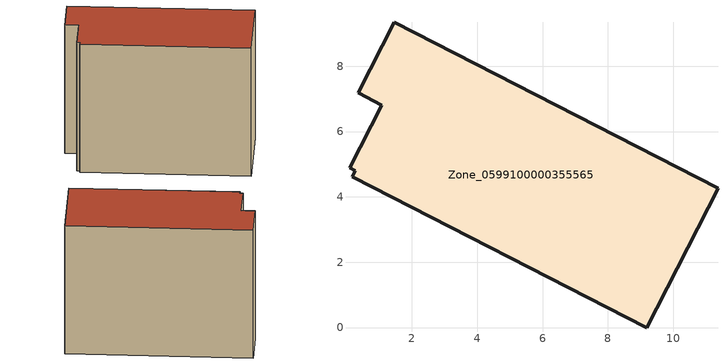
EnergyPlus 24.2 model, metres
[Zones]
Zone_0599100000355565
 floor ground (C_G): 11.37,4.27 9.18,0 0.17,4.62 0.26,4.8 0.09,4.88 1.08,6.81 0.36,7.18 1.46,9.34 z3.88
 wall outside (C_F): 9.18,0 11.37,4.27 1.46,9.34 0.36,7.18 1.08,6.81 0.09,4.88 0.26,4.8 0.17,4.62 9.18,0 z3.88:12.42
 roof outside (C_R): 0.09,4.88 0.26,4.8 0.17,4.62 9.18,0 11.37,4.27 1.46,9.34 0.36,7.18 1.08,6.81 z12.42
[BUILDING]
Pand.0599100000355565: North Axis=0; Terrain=City; Loads Convergence Tolerance Value=0.04; Temperature Convergence Tolerance Value=0.4; Solar Distribution=FullExterior; Maximum Number of Warmup Days=25; Minimum Number of Warmup Days=1
[Site:Location]
Rotterdam.The.Hague.AP_ZH_NLD Design_Conditions: Latitude=51.96; Longitude=4.45; Time Zone=1; Elevation=-4.5
[SITE:GROUNDTEMPERATURE:BUILDINGSURFACE]
18, 18, 18, 18, 18, 18, 18, 18, 18, 18, 18, 18
[MATERIAL] Thermal Absorptance=0.9; Solar Absorptance=0.7; Visible Absorptance=0.7
Name | Roughness | Thickness | Conductivity | Density | Specific Heat
G.TI.1992-2005 | MediumSmooth | 0.15 | 0.06 | 540 | 1210
F.TI.1992-2005 | Rough | 0.3 | 0.12 | 1920 | 840
R.TI.1992-2005 | MediumRough | 0.2 | 0.08 | 1500 | 1000
[CONSTRUCTION]
C_G: G.TI.1992-2005
C_F: F.TI.1992-2005
C_R: R.TI.1992-2005
[ZONE]
Zone_0599100000355565: Type=1; Multiplier=1; Ceiling Height=Autocalculate; Volume=Autocalculate; Floor Area=autocalculate; Part of Total Floor Area=Yes
[ZONEINFILTRATION:DESIGNFLOWRATE]
Infil_Zone_0599100000355565: Zone or ZoneList or Space or SpaceList=Zone_0599100000355565; Schedule=AlwaysOn; Design Flow Rate Calculation Method=Flow/Area; Flow Rate per Floor Area=0.0015; Constant Term Coefficient=1; Temperature Term Coefficient=0; Velocity Term Coefficient=0; Velocity Squared Term Coefficient=0
[HVACTEMPLATE:ZONE:IDEALLOADSAIRSYSTEM]
Zone_0599100000355565: Maximum Heating Supply Air Temperature=50; Minimum Cooling Supply Air Temperature=13; Maximum Heating Supply Air Humidity Ratio=0.0156; Minimum Cooling Supply Air Humidity Ratio=0.0077; Heating Limit=NoLimit; Cooling Limit=NoLimit; Dehumidification Control Type=ConstantSensibleHeatRatio; Cooling Sensible Heat Ratio=0.7; Dehumidification Setpoint=60; Humidification Control Type=None; Humidification Setpoint=30; Outdoor Air Method=None; Outdoor Air Flow Rate per Person=0.00944; Outdoor Air Flow Rate per Zone Floor Area=0; Outdoor Air Flow Rate per Zone=0; Demand Controlled Ventilation Type=None; Outdoor Air Economizer Type=NoEconomizer; Heat Recovery Type=None; Sensible Heat Recovery Effectiveness=0.7; Latent Heat Recovery Effectiveness=0.65
[ZONECONTROL:THERMOSTAT]
ThermostatControl_Zone_0599100000355565: Zone or ZoneList=Zone_0599100000355565; Control Type Schedule=DualSetpointControlType; Control 1=Thermostat_Zone_0599100000355565; Temperature Difference Between Cutout And Setpoint=0
[THERMOSTATSETPOINT:DUALSETPOINT]
Thermostat_Zone_0599100000355565: Heating Setpoint Temperature Schedule=HeatingSetpoint_Zone_0599100000355565; Cooling Setpoint Temperature Schedule=CoolingSetpoint_Zone_0599100000355565
[SCHEDULE:COMPACT]
HeatingSetpoint_Zone_0599100000355565: Through: 12/31, For: AllDays, Until: 24:00, 21
CoolingSetpoint_Zone_0599100000355565: Through: 12/31, For: AllDays, Until: 24:00, 24
DualSetpointControlType: Through: 12/31, For: AllDays, Until: 24:00, 4
AlwaysOn: Through: 12/31, For: AllDays, Until: 24:00, 1
